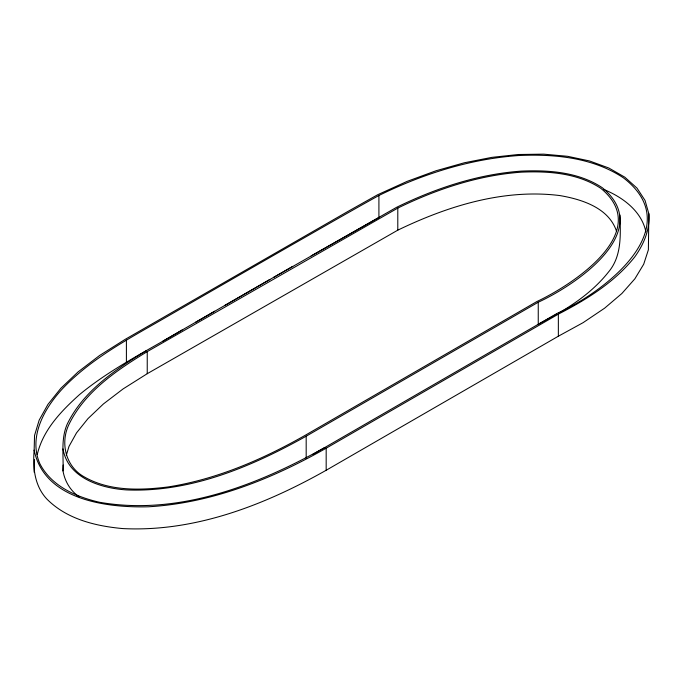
<?xml version="1.0" encoding="UTF-8"?>
<svg xmlns="http://www.w3.org/2000/svg" width="683" height="683" viewBox="0 0 683 683"><rect width="100%" height="100%" fill="white"/><g stroke="black" fill="none" stroke-linecap="round" stroke-linejoin="round"><path stroke-width="1.02" d="M34.15 450.114L34.551 435.438L39.17 420.147L47.938 404.387L60.872 388.277L78.041 371.945L99.547 355.519L125.109 339.4L348.228 211.252L377.725 194.706L407.256 181.319L436.155 170.716L464.38 162.759L491.82 157.372L518.32 154.503L543.677 154.153L567.556 156.305L589.472 160.949L608.784 167.992L624.817 177.179L637.026 188.149L645.068 200.486L648.85 213.796L648.38 249.816L643.71 264.193L634.883 278.801L621.871 293.502L604.634 308.17L583.077 322.675L558.352 336.215L326.175 470.263C264.441 505.121 194.809 532.236 122.769 528.574C95.398 526.098 66.558 519.106 46.683 498.863C34.449 485.587 32.673 467.334 34.15 450.114C44.31 499.922 106.428 507.887 148.407 506.786C211.576 503.175 271.646 479.133 326.175 448.202L558.352 314.146C586.757 299.461 614.837 282.181 634.883 256.74C643.787 244.207 650.19 229.454 648.85 213.796M34.15 472.184L34.492 459.599M79.373 496.985C70.554 490.966 64.791 481.43 63.015 470.946C63.673 455.288 60.736 438.956 67.224 424.134C83.369 390.949 115.359 369.554 145.931 350.908M63.015 470.946L63.178 465.012M273.652 277.383L396.618 207.299C435.694 188.243 477.759 174.199 521.342 171.109C548.978 169.913 578.561 172.039 602.269 187.705C655.467 231.546 575.334 285.187 538.247 302.228L306.18 436.206C251.438 466.796 190.309 492.639 126.389 489.907C100.836 488.225 67.779 478.015 63.015 448.885M37.266 454.571C42.935 429.94 61.316 410.97 79.535 394.586C110.808 368.743 147.4 350.678 182.096 330.043M66.319 455.254L68.974 446.451L76.513 432.894L87.936 418.67L103.415 403.952L123.111 388.909L147.238 373.695L397.796 230.154C447.792 206.018 503.789 188.542 559.838 195.569C581.762 199.308 608.775 207.811 616.476 231.136M312.618 454.554L557.097 313.403C603.559 292.606 689.01 228.224 623.408 177.836C592.699 157.466 554.442 153.888 518.508 155.545C469.784 158.951 422.598 174.105 378.911 195.492C350.353 211.295 322.094 227.627 293.741 243.797C250.123 268.795 206.556 293.886 162.998 319.004C127.678 339.366 90.848 358.848 62.46 388.764C44.335 408.34 28.191 436.855 39.87 463.731C51.421 486.168 76.112 496.882 99.522 502.27C178.383 516.015 257.158 485.4 324.929 447.45M147.238 351.625C116.853 370.169 85.033 391.402 68.974 424.391C60.181 442.439 65.389 465.686 83.07 476.205C108.486 491.342 139.554 490.479 167.933 486.97C216.571 479.381 262.34 459.582 304.925 435.464L536.992 301.485C573.003 284.546 653.716 231.776 600.861 188.363C577.622 173.012 548.611 170.981 521.53 172.15C478.288 175.215 436.565 189.182 397.796 208.093L147.238 351.625L147.238 373.695M162.998 341.065L214.667 311.26M195.577 322.282L269.785 279.543M224.758 305.48L292.7 266.387M311.183 255.877L378.911 217.561L378.911 195.492M552.965 316.229L538.247 324.288L538.247 302.228M554.809 315.222L556.645 314.214M558.489 313.207C577.135 302.347 594.825 289.259 608.314 272.244C622.051 256.151 620.48 234.679 619.976 214.991M603.661 189.413C622.392 196.994 641.627 210.979 645.896 231.896M558.352 314.146L558.352 336.215M397.796 208.093L397.796 230.154M326.175 448.202L326.175 470.263M306.18 436.206L306.18 458.276M126.406 340.117L126.406 362.186"/></g></svg>
